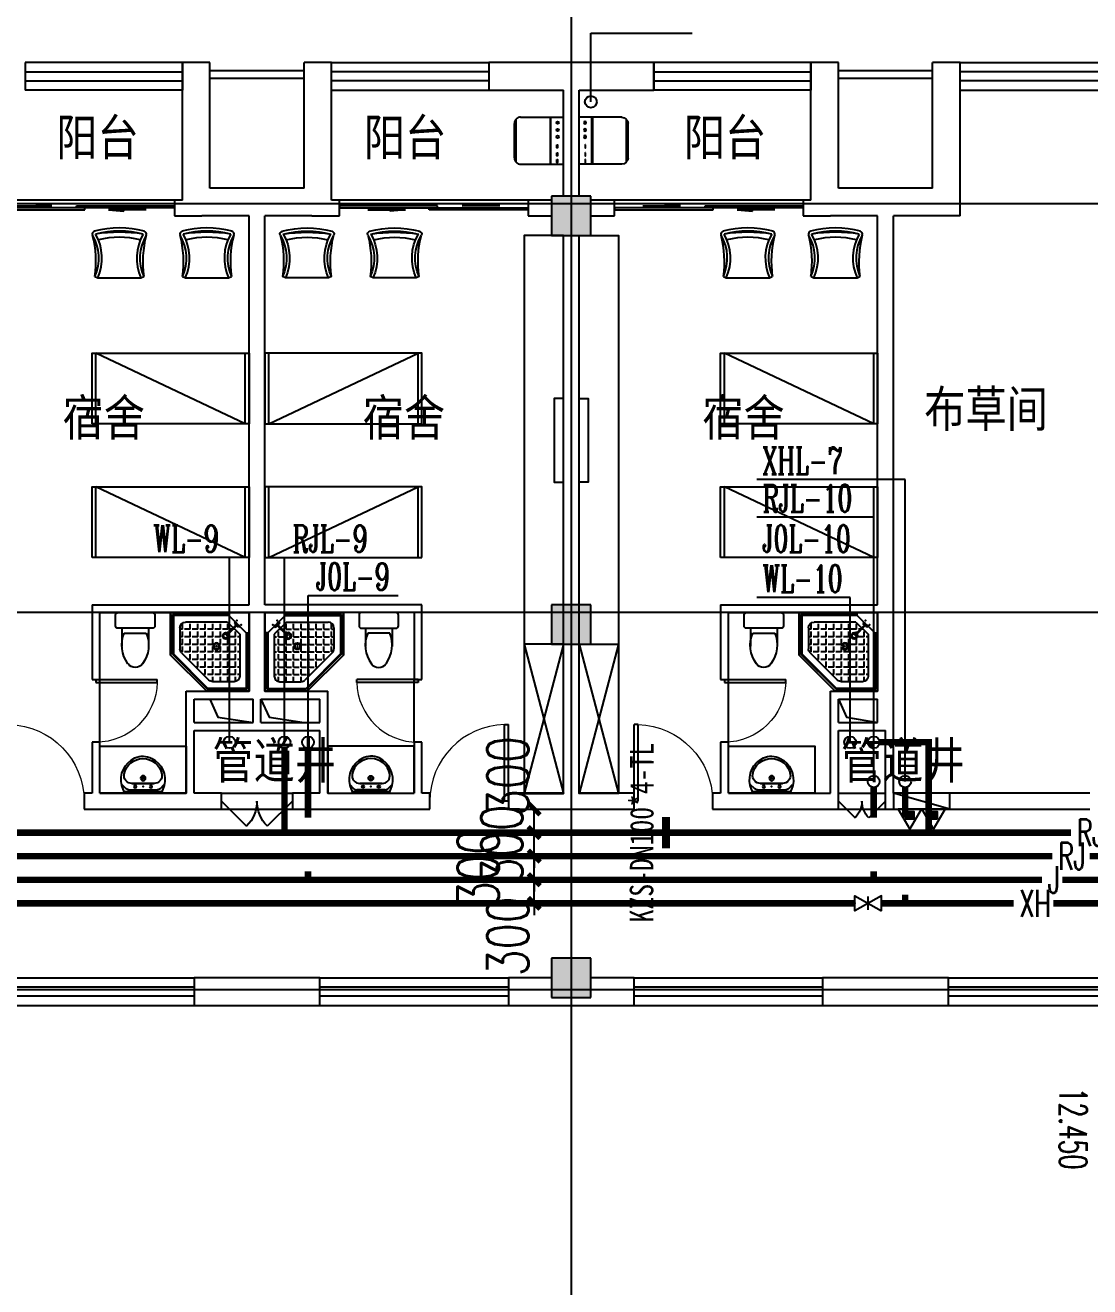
# Model space of a CAD drawing. Extents: x 0 to 2838408, y -923048 to 203859.
# Drawn here: x 2421767 to 2435317, y -624321 to -608266 of the extents above; entities that cross this region are included whole.
import ezdxf
from ezdxf.enums import TextEntityAlignment as Align

# ---------------------------------------------------------------- set-up
doc = ezdxf.new("R2010")
doc.units = 0
doc.header["$LTSCALE"] = 1000
for name, color, linetype in [('A-Fixt', 81, 'Continuous'), ('CLAYER', 7, 'Continuous'), ('COLUMN', 9, 'Continuous'), ('DIM_污水', 3, 'Continuous'), ('DIM_消防', 3, 'Continuous'), ('DIM_热给水', 3, 'Continuous'), ('DIM_给水', 3, 'Continuous'), ('DOOR_FIRE', 4, 'Continuous'), ('DOTE', 8, 'Continuous'), ('E2-栏杆', 92, 'Continuous'), ('EQUIP_灭火器', 7, 'Continuous'), ('PIPE-消防', 1, 'Continuous'), ('PIPE-热给水', 5, 'Continuous'), ('PIPE-给水', 3, 'Continuous'), ('PUB_HATCH', 8, 'Continuous'), ('PUB_TEXT', 7, 'Continuous'), ('TEXT_消防', 7, 'Continuous'), ('TEXT_热给水', 7, 'Continuous'), ('TEXT_给水', 7, 'Continuous'), ('TWT_DIM', 3, 'Continuous'), ('TWT_ELEV', 3, 'Continuous'), ('VALVE_消防', 7, 'Continuous'), ('VPIPE-污水', 2, 'Continuous'), ('VPIPE-消防', 1, 'Continuous'), ('VPIPE-热给水', 5, 'Continuous'), ('VPIPE-给水', 3, 'Continuous'), ('WALL', 9, 'Continuous'), ('WINDOW', 4, 'Continuous'), ('WP_F', 1, 'Continuous'), ('XREF', 8, 'Continuous'), ('抗震支吊架', 2, 'Continuous'), ('洁具', 213, 'Continuous'), ('配景', 3, 'Continuous'), ('附件', 70, 'Continuous')]:
    doc.layers.add(name, color=color, linetype=linetype)
doc.styles.add('_TCH_DIM_T3', font='SIMPLEX', dxfattribs={"width": 0.75, "bigfont": 'HZTXT'})
doc.styles.add('_TWT_DIM_ELE', font='SIMPLEX', dxfattribs={"width": 0.8, "height": 2.3, "bigfont": 'HZTXT'})
doc.styles.add('_TWT_PIPETEXT', font='SIMPLEX', dxfattribs={"width": 0.8, "height": 2.3, "bigfont": 'HZTXT'})
doc.styles.add('_TWT_SERIAL', font='COMPLEX', dxfattribs={"width": 0.8, "height": 2.3, "bigfont": 'HZTXT'})
doc.styles.add('HZ', font='aaa等高度-单线.shx', dxfattribs={"width": 0.7, "height": 50, "bigfont": 'aaa-hztxt.shx'})
doc.styles.add('kzcad', font='', dxfattribs={"width": 0.8})
doc.styles.get("Standard").update_dxf_attribs({"font": 'geniso.shx', "bigfont": 'hztxt.shx'})
doc.styles.get('kzcad').set_extended_font_data('SimSun')
doc.dimstyles.new('_TWT_ARCH&&150', dxfattribs={"dimtxt": 525, "dimasz": 150, "dimexe": 375, "dimexo": 450, "dimgap": 150, "dimtad": 1, "dimdec": 0, "dimzin": 0, "dimdsep": 46, "dimtxsty": '_TCH_DIM_T3', "dimblk": 'ARCHTICK', "dimcen": 0.09, "dimclrt": 7, "dimazin": 2, "dimtfac": 1, "dimtdec": 0, "dimtix": 1, "dimtmove": 2, "dimatfit": 3, "dimfxl": 1, "dimtolj": 1, "dimtzin": 0, "dimarcsym": 0})

# ---------------------------------------------------------------- blocks, each defined once
blk = doc.blocks.new('$TwtSys$00000546')
h = blk.add_hatch()
h.set_pattern_fill('ANSI31', color=256, scale=200, style=0)
h.set_pattern_definition([(45, (-38543.802, -6670.83), (-17.67767, 17.67767), [])])
h.paths.add_polyline_path([(-65, 174), (65, 174), (65, 44), (-65, 44)])
for points in [[(0, 344), (-198, 0), (198, 0)], [(-65, 174), (65, 174), (65, 44), (-65, 44)]]:
    blk.add_lwpolyline(points, close=True)
blk = doc.blocks.new('A$C29581A72')
at = {"layer": '附件'}
blk.add_line((750, 200), (30, 0), dxfattribs=at)
blk.add_lwpolyline([(30, 200), (750, 200), (750, 0), (30, 0), (30, 200)], dxfattribs=at)
blk.add_solid([(750, 200), (30, 0), (750, 0), (750, 200)], dxfattribs=at)
at = {"layer": 'EQUIP_灭火器', "xscale": 0.75, "yscale": -0.75, "zscale": 0.75, "rotation": 180}
for p in [(241, 200), (539, 200)]:
    blk.add_blockref('$TwtSys$00000546', p, dxfattribs=at)
at = {"style": 'HZ', "flags": 1}
for tag in ['WHAT', 'SPEC', 'UNIT']:
    blk.add_attdef(tag, (375, 0), '', height=0.001, dxfattribs=at)
blk = doc.blocks.new('1F平面-CAD导入_dwg_Drawing4_t3_dwg_$plan$00001613-474159-1F-927810-1F')
at = {"layer": '洁具'}
for p, q in [((-200, 170), (-430, 170)), ((-30, 250), (-170, 250)), ((-260, -140), (-260, 140)), ((-200, -170), (-200, -220)), ((-170, -250), (-30, -250))]:
    blk.add_line(p, q, dxfattribs=at)
for points in [[(-200, 220), (-200, 170), (-200, -170), (-430, -170)], [(0, -220), (0, 220)]]:
    blk.add_lwpolyline(points, dxfattribs=at)
for centre, radius, start, end in [((-413, -227), 398, 67.4505, 126.6381), ((-170, 220), 30, 90, 180), ((-30, 220), 30, 0, 90), ((-590, 0), 110, 123.4509, 236.5491), ((-413, 227), 398, 233.3619, 292.5495), ((-170, -220), 30, 180, 270), ((-30, -220), 30, 270, 0)]:
    blk.add_arc(centre, radius, start, end, dxfattribs=at)
blk = doc.blocks.new('$lvtry$00000169')
at = {"color": 0}
for p, q in [((259, -36), (259, 0)), ((259, -36), (36, -259)), ((276, -120), (120, -276)), ((144, -151), (291, -298)), ((151, -144), (298, -291)), ((259, -24), (976, -24)), ((259, -36), (964, -36)), ((270, -213), (270, -143)), ((276, -120), (808, -120)), ((366, -213), (366, -143)), ((462, -213), (462, -143)), ((558, -213), (558, -143)), ((655, -213), (655, -143)), ((751, -213), (751, -143)), ((847, -213), (847, -143)), ((964, -36), (976, -24)), ((964, -36), (964, -525)), ((976, -24), (976, -530)), ((36, -259), (0, -259)), ((24, -259), (24, -976)), ((36, -259), (36, -964)), ((120, -276), (120, -808)), ((120, -309), (147, -309)), ((173, -309), (173, -239)), ((173, -309), (243, -309)), ((183, -213), (205, -213)), ((220, -213), (243, -213)), ((270, -213), (340, -213)), ((270, -263), (270, -239)), ((334, -309), (340, -309)), ((366, -213), (436, -213)), ((366, -309), (366, -239)), ((366, -309), (436, -309)), ((462, -213), (532, -213)), ((462, -309), (462, -239)), ((462, -309), (532, -309)), ((558, -213), (628, -213)), ((558, -309), (558, -239)), ((558, -309), (628, -309)), ((655, -213), (725, -213)), ((655, -309), (655, -239)), ((655, -309), (725, -309)), ((751, -213), (821, -213)), ((751, -309), (751, -239)), ((751, -309), (821, -309)), ((847, -213), (880, -213)), ((847, -309), (847, -239)), ((847, -309), (880, -309)), ((880, -192), (880, -460)), ((120, -405), (147, -405)), ((173, -405), (173, -335)), ((173, -405), (243, -405)), ((173, -501), (173, -431)), ((270, -405), (270, -335)), ((270, -405), (340, -405)), ((270, -501), (270, -431)), ((366, -405), (366, -335)), ((366, -405), (379, -405)), ((366, -501), (366, -431)), ((462, -405), (462, -335)), ((462, -405), (532, -405)), ((462, -501), (462, -431)), ((558, -405), (558, -335)), ((558, -405), (628, -405)), ((558, -501), (558, -431)), ((655, -405), (655, -335)), ((655, -405), (725, -405)), ((655, -501), (655, -431)), ((751, -405), (751, -335)), ((751, -405), (821, -405)), ((751, -501), (751, -431)), ((847, -405), (847, -335)), ((847, -405), (880, -405)), ((847, -501), (847, -431)), ((120, -501), (147, -501)), ((120, -598), (147, -598)), ((173, -501), (243, -501)), ((173, -598), (173, -528)), ((173, -598), (243, -598)), ((173, -694), (173, -624)), ((270, -501), (340, -501)), ((270, -598), (270, -528)), ((270, -598), (340, -598)), ((270, -694), (270, -624)), ((366, -501), (436, -501)), ((366, -598), (366, -528)), ((366, -598), (436, -598)), ((366, -694), (366, -624)), ((462, -501), (532, -501)), ((462, -598), (462, -528)), ((462, -598), (532, -598)), ((462, -694), (462, -624)), ((859, -511), (511, -859)), ((964, -525), (525, -964)), ((976, -530), (530, -976)), ((558, -501), (628, -501)), ((558, -598), (558, -528)), ((558, -598), (628, -598)), ((558, -694), (558, -624)), ((655, -501), (725, -501)), ((655, -598), (655, -528)), ((655, -598), (725, -598)), ((655, -694), (655, -624)), ((751, -501), (821, -501)), ((751, -598), (751, -528)), ((751, -598), (773, -598)), ((847, -501), (867, -501)), ((964, -525), (976, -530)), ((120, -694), (147, -694)), ((120, -790), (147, -790)), ((173, -694), (243, -694)), ((173, -790), (173, -720)), ((173, -790), (243, -790)), ((270, -694), (340, -694)), ((270, -790), (270, -720)), ((270, -790), (340, -790)), ((366, -694), (436, -694)), ((366, -790), (366, -720)), ((366, -790), (436, -790)), ((462, -694), (532, -694)), ((462, -790), (462, -720)), ((462, -790), (532, -790)), ((558, -694), (628, -694)), ((558, -790), (558, -720)), ((558, -790), (580, -790)), ((655, -694), (676, -694)), ((173, -878), (173, -816)), ((192, -880), (460, -880)), ((270, -880), (270, -816)), ((366, -880), (366, -816)), ((462, -880), (462, -816)), ((36, -964), (24, -976)), ((24, -976), (530, -976)), ((36, -964), (525, -964)), ((525, -964), (530, -976))]:
    blk.add_line(p, q, dxfattribs=at)
blk.add_lwpolyline([(0, 0), (0, -1000), (540, -1000), (1000, -540), (1000, 0)], close=True)
for points in [[(0, 0), (0, -1000)], [(0, 0), (1000, 0)], [(1000, 0), (1000, -540)], [(190, -136), (178, -148), (162, -132), (174, -121)], [(136, -190), (148, -178), (132, -162), (121, -174)], [(1000, -540), (540, -1000)], [(0, -1000), (540, -1000)]]:
    blk.add_lwpolyline(points, close=True, dxfattribs=at)
for radius in [43.8, 31.1]:
    blk.add_circle((416, -428), radius, dxfattribs=at)
for centre, radius, start, end in [((808, -192), 72, 0, 90), ((296, -296), 40.6, 142.583, 128.4197), ((296, -296), 28.6, 145.828, 125.6599), ((808, -460), 72, 315, 0), ((192, -808), 72, 180, 270), ((460, -808), 72, 270, 315)]:
    blk.add_arc(centre, radius, start, end, dxfattribs=at)
for p in [(103, -156, 0), (156, -102, 0), (416, -428, 0)]:
    blk.add_point(p, dxfattribs=at)
blk = doc.blocks.new('$lvtry$00000178')
at = {"color": 0}
for p, q in [((-238, 0), (238, 0)), ((-214, -36), (-272, -91)), ((-180, -23), (180, -23)), ((-142, -105), (140, -105)), ((140, -105), (-142, -105)), ((216, -37), (268, -91))]:
    blk.add_line(p, q, dxfattribs=at)
blk.add_lwpolyline([(-104, -430, 0.224698), (110, -425, 0.348046), (269, -79), (239, 0), (-241, 0), (-271, -79, 0.356844)], format="xyb", close=True, dxfattribs=at)
for centre, radius in [((-100, -65), 16.3), ((1, -172), 31.6), ((100, -65), 16.3)]:
    blk.add_circle(centre, radius, dxfattribs=at)
at = {"color": 0, "lineweight": 13}
blk.add_circle((1, -172), 23, dxfattribs=at)
at = {"color": 0}
for centre, radius, start, end in [((-142, -205), 100, 90, 190.5602), ((-180, -73), 50, 90, 133.181), ((140, -205), 100, 349.4398, 90), ((180, -73), 50, 44.5607, 90), ((-1, -179), 243, 190.5602, 349.4398)]:
    blk.add_arc(centre, radius, start, end, dxfattribs=at)
for p in [(0, -65), (1, -172)]:
    blk.add_point(p, dxfattribs=at)
blk = doc.blocks.new('A$C70365C93')
at = {"layer": '洁具'}
blk.add_lwpolyline([(-1900, 2300), (-1900, 1700), (-800, 1700), (-800, 2300)], close=True, dxfattribs=at)
blk.add_blockref('$lvtry$00000178', (-1350, 2280), dxfattribs=at)
at = {"layer": '洁具', "rotation": 180}
blk.add_blockref('$lvtry$00000169', (0, 0), dxfattribs=at)
at = {"layer": '洁具', "extrusion": (0, 0, -1), "xscale": -1, "zscale": -1, "rotation": 90}
blk.add_blockref('1F平面-CAD导入_dwg_Drawing4_t3_dwg_$plan$00001613-474159-1F-927810-1F', (1450, 0), dxfattribs=at)
blk = doc.blocks.new('单人床')
at = {"layer": 'A-Fixt'}
for p, q in [((47774, 13973), (48674, 13973)), ((47774, 12073), (48674, 13973)), ((47774, 12073), (48674, 12073))]:
    blk.add_line(p, q, dxfattribs=at)
blk.add_lwpolyline([(47774, 14023), (48674, 14023), (48674, 12023), (47774, 12023), (47774, 14023)], dxfattribs=at)
blk = doc.blocks.new('CH_AP01')
for p, q in [((-311, 17), (-275, 0)), ((-275, 0), (275, 0)), ((275, 0), (311, 17))]:
    blk.add_line(p, q)
for centre, radius, start, end in [((-307, 555), 37.8, 100.1859, 202.8359), ((-1658, 202), 1360, 352.1659, 14.4283), ((-824, 250), 563, 335.5038, 31.0903), ((0, -579), 1213, 74.7104, 105.2896), ((0, -579), 1173, 75.0287, 104.9713), ((0, -1278), 1857, 80.611, 99.389), ((-824, 250), 603, 335.5038, 30.2691), ((0, -579), 1093, 75.8767, 104.1233), ((824, 250), 603, 149.7309, 204.4962), ((824, 250), 563, 148.9097, 204.4962), ((1658, 202), 1360, 165.5717, 187.8341), ((307, 555), 37.8, 337.1641, 79.8141)]:
    blk.add_arc(centre, radius, start, end)
blk = doc.blocks.new('A$C61295E98')
at = {"color": 3}
for p, q in [((544, 598), (0, 598)), ((0, 598), (0, 0)), ((161, 598), (161, 0)), ((170, 0), (170, 598)), ((603, 572), (603, 26)), ((624, 518), (624, 80)), ((544, 0), (0, 0))]:
    blk.add_line(p, q, dxfattribs=at)
for points in [[(82, 540), (75, 540), (75, 577), (82, 577)], [(82, 453), (75, 453), (75, 490), (82, 490)], [(82, 353), (75, 353), (75, 389), (82, 389)]]:
    blk.add_lwpolyline(points, close=True, dxfattribs=at)
for centre in [(74, 250), (74, 164), (74, 71)]:
    blk.add_circle(centre, 15.7, dxfattribs=at)
for centre, start, end in [((544, 518), 360, 90), ((544, 80), 270, 0)]:
    blk.add_arc(centre, 80, start, end, dxfattribs=at)
blk = doc.blocks.new('宿舍')
at = {"layer": 'A-Fixt'}
for p, q in [((47854, 13802), (48354, 15702)), ((48354, 13802), (47854, 15702)), ((47854, 13802), (48354, 13802))]:
    blk.add_line(p, q, dxfattribs=at)
for points in [[(47854, 8602), (48354, 8602), (48354, 15702), (47854, 15702)], [(47854, 10676), (47970, 10676), (47970, 11743), (47854, 11743)]]:
    blk.add_lwpolyline(points, close=True, dxfattribs=at)
at = {"xscale": -1, "rotation": 90}
for p in [(63677, 60475), (63677, 58775)]:
    blk.add_blockref('单人床', p, dxfattribs=at)
at = {"layer": 'A-Fixt', "xscale": -1, "rotation": 180}
for p in [(50002, 9140), (51117, 9140)]:
    blk.add_blockref('CH_AP01', p, dxfattribs=at)
at = {"layer": '配景', "color": 252}
blk.add_blockref('A$C61295E98', (47854, 7097), dxfattribs=at)
blk = doc.blocks.new('$WINLIB2D$00000001')
at = {"color": 0}
for points in [[(-0.5, 0.5), (-0.5, -0.5)], [(-0.5, 0.5), (0.5, 0.5)], [(0.5, -0.5), (0.5, 0.5)], [(0.5, 0.1667), (-0.5, 0.1667)], [(0.5, -0.1667), (-0.5, -0.1667)], [(-0.5, -0.5), (0.5, -0.5)]]:
    blk.add_lwpolyline(points, dxfattribs=at)
blk = doc.blocks.new('$DorLib2D$00000131')
at = {"color": 0, "linetype": 'Continuous'}
for p, q in [((0.15, 0.125), (0.2319, 0.1973)), ((0.2319, 0.1973), (0.2319, 0.125)), ((-0.5, 0.125), (-0.5, 0)), ((0.0192, 0.125), (-0.5, 0.125)), ((0.0192, 0), (0.0192, 0.125)), ((0.35, 0.125), (0.15, 0.125)), ((-0.5, 0), (0.0192, 0)), ((-0.024, 0), (0.5, 0)), ((-0.024, -0.125), (-0.024, 0)), ((0.5, 0), (0.5, -0.125)), ((-0.35, -0.125), (-0.15, -0.125)), ((-0.2319, -0.1973), (-0.2319, -0.125)), ((-0.15, -0.125), (-0.2319, -0.1973)), ((0.5, -0.125), (-0.024, -0.125))]:
    blk.add_line(p, q, dxfattribs=at)
blk = doc.blocks.new('$DorLib2D$00000116')
at = {"color": 0}
for p, q in [((-0.5, 0), (-0.146, 0.354)), ((0.5, 0), (0.146, 0.354))]:
    blk.add_line(p, q, dxfattribs=at)
for centre, start, end in [((-0.5, 0), 0, 45), ((0.5, 0), 135, 180)]:
    blk.add_arc(centre, 0.5, start, end, dxfattribs=at)
blk = doc.blocks.new('$DorLib2D$00000001')
for p, q in [((0.45, 0.975), (0.5, 0.975)), ((0.45, 0), (0.45, 0.975)), ((0.5, 0), (0.5, 0.975)), ((0.5, 0), (0.45, 0))]:
    blk.add_line(p, q)
at = {"lineweight": 13}
blk.add_arc((0.475, 0), 0.975, 91.4693, 180, dxfattribs=at)
blk = doc.blocks.new('4F1')
at = {"layer": 'PUB_HATCH'}
for points in [[(2428966.7, -610441.3), (2428466.7, -610441.3), (2428466.7, -610941.3), (2428966.7, -610941.3)], [(2428966.7, -615641.3), (2428466.7, -615641.3), (2428466.7, -616141.3), (2428966.7, -616141.3)], [(2428966.7, -620141.3), (2428466.7, -620141.3), (2428466.7, -620641.3), (2428966.7, -620641.3)]]:
    blk.add_hatch(color=256, dxfattribs=at).paths.add_polyline_path(points)
for points in [[(2424116.7, -616841.3), (2424220.3, -617071.5), (2424666.7, -617141.3)], [(2424766.7, -616841.3), (2424870.3, -617071.5), (2425316.7, -617141.3)], [(2432116.7, -616841.3), (2432220.3, -617071.5), (2432616.7, -617141.3)]]:
    blk.add_lwpolyline(points)
at = {"layer": 'COLUMN'}
for p, q in [((2428966.7, -610441.3), (2428466.7, -610441.3)), ((2428466.7, -610441.3), (2428466.7, -610941.3)), ((2428966.7, -610941.3), (2428966.7, -610441.3)), ((2428466.7, -610941.3), (2428966.7, -610941.3)), ((2428966.7, -615641.3), (2428466.7, -615641.3)), ((2428466.7, -615641.3), (2428466.7, -616141.3)), ((2428966.7, -616141.3), (2428966.7, -615641.3)), ((2428466.7, -616141.3), (2428966.7, -616141.3)), ((2428966.7, -620141.3), (2428466.7, -620141.3)), ((2428466.7, -620141.3), (2428466.7, -620641.3)), ((2428966.7, -620641.3), (2428966.7, -620141.3)), ((2428466.7, -620641.3), (2428966.7, -620641.3))]:
    blk.add_line(p, q, dxfattribs=at)
at = {"layer": 'DOOR_FIRE'}
for p, q in [((2424266.7, -618041.3), (2425166.7, -618041.3)), ((2432116.7, -618041.3), (2432716.7, -618041.3)), ((2424266.7, -618241.3), (2425166.7, -618241.3)), ((2432116.7, -618241.3), (2432716.7, -618241.3))]:
    blk.add_line(p, q, dxfattribs=at)
at = {"layer": 'DOTE'}
for p, q in [((2428716.7, -606941.3), (2428716.7, -690141.3)), ((2453916.7, -610541.3), (2343216.7, -610541.3)), ((2453916.7, -610541.3), (2343216.7, -610541.3)), ((2453916.7, -615741.3), (2343216.7, -615741.3)), ((2453916.7, -620541.3), (2343216.7, -620541.3))]:
    blk.add_line(p, q, dxfattribs=at)
at = {"layer": 'E2-栏杆'}
for points in [[(2424116.7, -608841.3), (2425316.7, -608841.3)], [(2424116.7, -608941.3), (2425316.7, -608941.3)], [(2432116.7, -608841.3), (2433316.7, -608841.3)], [(2432116.7, -608941.3), (2433316.7, -608941.3)]]:
    blk.add_lwpolyline(points, dxfattribs=at)
at = {"layer": 'WALL'}
for p, q in [((2424116.7, -608741.3), (2423766.7, -608741.3)), ((2423766.7, -608741.3), (2423766.7, -609091.3)), ((2424116.7, -610341.3), (2424116.7, -608741.3)), ((2425316.7, -610341.3), (2425316.7, -608741.3)), ((2425666.7, -608741.3), (2425316.7, -608741.3)), ((2425666.7, -609091.3), (2425666.7, -608741.3)), ((2428716.7, -608741.3), (2427666.7, -608741.3)), ((2427666.7, -608741.3), (2427666.7, -609091.3)), ((2429766.7, -608741.3), (2428716.7, -608741.3)), ((2429766.7, -609091.3), (2429766.7, -608741.3)), ((2432116.7, -608741.3), (2431766.7, -608741.3)), ((2431766.7, -608741.3), (2431766.7, -609091.3)), ((2432116.7, -610341.3), (2432116.7, -608741.3)), ((2433666.7, -608741.3), (2433316.7, -608741.3)), ((2433316.7, -610341.3), (2433316.7, -608741.3)), ((2433666.7, -609091.3), (2433666.7, -608741.3)), ((2423766.7, -610491.3), (2423766.7, -609091.3)), ((2425666.7, -610491.3), (2425666.7, -609091.3)), ((2427666.7, -609091.3), (2428616.7, -609091.3)), ((2428616.7, -610441.3), (2428616.7, -609091.3)), ((2428816.7, -609091.3), (2429766.7, -609091.3)), ((2428816.7, -610441.3), (2428816.7, -609091.3)), ((2431766.7, -610491.3), (2431766.7, -609091.3)), ((2433666.7, -610691.3), (2433666.7, -609091.3)), ((2424716.7, -610341.3), (2424116.7, -610341.3)), ((2425316.7, -610341.3), (2424716.7, -610341.3)), ((2432716.7, -610341.3), (2432116.7, -610341.3)), ((2433316.7, -610341.3), (2432716.7, -610341.3)), ((2423766.7, -610491.3), (2423666.7, -610491.3)), ((2423666.7, -610491.3), (2423666.7, -610691.3)), ((2425766.7, -610491.3), (2425666.7, -610491.3)), ((2425766.7, -610691.3), (2425766.7, -610491.3)), ((2428466.7, -610491.3), (2428166.7, -610491.3)), ((2428166.7, -610491.3), (2428166.7, -610691.3)), ((2429266.7, -610491.3), (2428966.7, -610491.3)), ((2429266.7, -610691.3), (2429266.7, -610491.3)), ((2431766.7, -610491.3), (2431666.7, -610491.3)), ((2431666.7, -610491.3), (2431666.7, -610691.3)), ((2423666.7, -610691.3), (2424016.7, -610691.3)), ((2424616.7, -610691.3), (2424016.7, -610691.3)), ((2424616.7, -615641.3), (2424616.7, -610691.3)), ((2425416.7, -610691.3), (2424816.7, -610691.3)), ((2424816.7, -615641.3), (2424816.7, -610691.3)), ((2425416.7, -610691.3), (2425766.7, -610691.3)), ((2428166.7, -610691.3), (2428466.7, -610691.3)), ((2428966.7, -610691.3), (2429266.7, -610691.3)), ((2431666.7, -610691.3), (2432016.7, -610691.3)), ((2432616.7, -610691.3), (2432016.7, -610691.3)), ((2432616.7, -615641.3), (2432616.7, -610691.3)), ((2433666.7, -610691.3), (2432816.7, -610691.3)), ((2432816.7, -615641.3), (2432816.7, -610691.3)), ((2428616.7, -615641.3), (2428616.7, -610941.3)), ((2428816.7, -615641.3), (2428816.7, -610941.3)), ((2422616.7, -615641.3), (2424616.7, -615641.3)), ((2422616.7, -615641.3), (2422616.7, -616591.3)), ((2426816.7, -615641.3), (2424816.7, -615641.3)), ((2426816.7, -616591.3), (2426816.7, -615641.3)), ((2430616.7, -615641.3), (2432616.7, -615641.3)), ((2430616.7, -615641.3), (2430616.7, -616591.3)), ((2432816.7, -616841.3), (2432816.7, -615641.3)), ((2422716.7, -615741.3), (2424616.7, -615741.3)), ((2422716.7, -616591.3), (2422716.7, -615741.3)), ((2424616.7, -616741.3), (2424616.7, -615741.3)), ((2424816.7, -616741.3), (2424816.7, -615741.3)), ((2426716.7, -615741.3), (2424816.7, -615741.3)), ((2426716.7, -615741.3), (2426716.7, -616591.3)), ((2430716.7, -615741.3), (2432616.7, -615741.3)), ((2430716.7, -616591.3), (2430716.7, -615741.3)), ((2432616.7, -616741.3), (2432616.7, -615741.3)), ((2428616.7, -618041.3), (2428616.7, -616141.3)), ((2428816.7, -618041.3), (2428816.7, -616141.3)), ((2422616.7, -616591.3), (2422716.7, -616591.3)), ((2426716.7, -616591.3), (2426816.7, -616591.3)), ((2430616.7, -616591.3), (2430716.7, -616591.3)), ((2423816.7, -616741.3), (2424616.7, -616741.3)), ((2423816.7, -617241.3), (2423816.7, -616741.3)), ((2424816.7, -616741.3), (2425616.7, -616741.3)), ((2425616.7, -617241.3), (2425616.7, -616741.3)), ((2432016.7, -616741.3), (2432616.7, -616741.3)), ((2432016.7, -617241.3), (2432016.7, -616741.3)), ((2423916.7, -616841.3), (2424666.7, -616841.3)), ((2423916.7, -617141.3), (2423916.7, -616841.3)), ((2424666.7, -617141.3), (2424666.7, -616841.3)), ((2424766.7, -616841.3), (2425516.7, -616841.3)), ((2424766.7, -617141.3), (2424766.7, -616841.3)), ((2425516.7, -617141.3), (2425516.7, -616841.3)), ((2432116.7, -616841.3), (2432616.7, -616841.3)), ((2432116.7, -617141.3), (2432116.7, -616841.3)), ((2432616.7, -617141.3), (2432616.7, -616841.3)), ((2432816.7, -617241.3), (2432816.7, -616841.3)), ((2423916.7, -617141.3), (2424666.7, -617141.3)), ((2424766.7, -617141.3), (2425516.7, -617141.3)), ((2432116.7, -617141.3), (2432616.7, -617141.3)), ((2423816.7, -618041.3), (2423816.7, -617241.3)), ((2423916.7, -617241.3), (2424716.7, -617241.3)), ((2423916.7, -618041.3), (2423916.7, -617241.3)), ((2424716.7, -617241.3), (2425516.7, -617241.3)), ((2425516.7, -618041.3), (2425516.7, -617241.3)), ((2425616.7, -618041.3), (2425616.7, -617241.3)), ((2432016.7, -618041.3), (2432016.7, -617241.3)), ((2432116.7, -617241.3), (2432716.7, -617241.3)), ((2432116.7, -618041.3), (2432116.7, -617241.3)), ((2432716.7, -618041.3), (2432716.7, -617241.3)), ((2432816.7, -618041.3), (2432816.7, -617241.3)), ((2422716.7, -617391.3), (2422616.7, -617391.3)), ((2422616.7, -617391.3), (2422616.7, -618041.3)), ((2422716.7, -618041.3), (2422716.7, -617391.3)), ((2426816.7, -617391.3), (2426716.7, -617391.3)), ((2426716.7, -617391.3), (2426716.7, -618041.3)), ((2426816.7, -618041.3), (2426816.7, -617391.3)), ((2430716.7, -617391.3), (2430616.7, -617391.3)), ((2430616.7, -617391.3), (2430616.7, -618041.3)), ((2430716.7, -618041.3), (2430716.7, -617391.3)), ((2422616.7, -618041.3), (2422516.7, -618041.3)), ((2422516.7, -618041.3), (2422516.7, -618241.3)), ((2422716.7, -618041.3), (2423816.7, -618041.3)), ((2424266.7, -618041.3), (2423916.7, -618041.3)), ((2424266.7, -618241.3), (2424266.7, -618041.3)), ((2425516.7, -618041.3), (2425166.7, -618041.3)), ((2425166.7, -618041.3), (2425166.7, -618241.3)), ((2425616.7, -618041.3), (2426716.7, -618041.3)), ((2426916.7, -618041.3), (2426816.7, -618041.3)), ((2426916.7, -618241.3), (2426916.7, -618041.3)), ((2428616.7, -618041.3), (2427916.7, -618041.3)), ((2427916.7, -618041.3), (2427916.7, -618241.3)), ((2429516.7, -618041.3), (2428816.7, -618041.3)), ((2429516.7, -618241.3), (2429516.7, -618041.3)), ((2430616.7, -618041.3), (2430516.7, -618041.3)), ((2430516.7, -618041.3), (2430516.7, -618241.3)), ((2430716.7, -618041.3), (2432016.7, -618041.3)), ((2432116.7, -618241.3), (2432116.7, -618041.3)), ((2432716.7, -618241.3), (2432716.7, -618041.3)), ((2435316.7, -618041.3), (2432816.7, -618041.3)), ((2422516.7, -618241.3), (2422616.7, -618241.3)), ((2422616.7, -618241.3), (2423816.7, -618241.3)), ((2423816.7, -618241.3), (2424266.7, -618241.3)), ((2425166.7, -618241.3), (2425616.7, -618241.3)), ((2425616.7, -618241.3), (2426816.7, -618241.3)), ((2426816.7, -618241.3), (2426916.7, -618241.3)), ((2427916.7, -618241.3), (2428716.7, -618241.3)), ((2428716.7, -618241.3), (2429516.7, -618241.3)), ((2430516.7, -618241.3), (2430616.7, -618241.3)), ((2430616.7, -618241.3), (2432016.7, -618241.3)), ((2432016.7, -618241.3), (2432116.7, -618241.3)), ((2432716.7, -618241.3), (2435316.7, -618241.3)), ((2425516.7, -620391.3), (2423916.7, -620391.3)), ((2423916.7, -620391.3), (2423916.7, -620741.3)), ((2425516.7, -620741.3), (2425516.7, -620391.3)), ((2428466.7, -620391.3), (2427916.7, -620391.3)), ((2427916.7, -620391.3), (2427916.7, -620741.3)), ((2429516.7, -620391.3), (2428966.7, -620391.3)), ((2429516.7, -620741.3), (2429516.7, -620391.3)), ((2433516.7, -620391.3), (2431916.7, -620391.3)), ((2431916.7, -620391.3), (2431916.7, -620741.3)), ((2433516.7, -620741.3), (2433516.7, -620391.3)), ((2423916.7, -620741.3), (2425516.7, -620741.3)), ((2427916.7, -620741.3), (2428716.7, -620741.3)), ((2428716.7, -620741.3), (2429516.7, -620741.3)), ((2431916.7, -620741.3), (2433516.7, -620741.3))]:
    blk.add_line(p, q, dxfattribs=at)
at = {"layer": 'WINDOW'}
for p, q in [((2423666.7, -610491.3), (2421266.7, -610491.3)), ((2428166.7, -610491.3), (2425766.7, -610491.3)), ((2431666.7, -610491.3), (2429266.7, -610491.3)), ((2422716.7, -617391.3), (2422716.7, -616591.3)), ((2426716.7, -617391.3), (2426716.7, -616591.3)), ((2430716.7, -617391.3), (2430716.7, -616591.3))]:
    blk.add_line(p, q, dxfattribs=at)
at = {"xscale": -1, "rotation": 180}
for name, p in [('宿舍', (2372962.9, -602339.6)), ('宿舍', (2380962.9, -602339.6)), ('A$C70365C93', (2424616.7, -615741.3)), ('A$C70365C93', (2432616.7, -615741.3))]:
    blk.add_blockref(name, p, dxfattribs=at)
at = {"rotation": 180}
for name, p in [('宿舍', (2476470.6, -602339.6)), ('A$C70365C93', (2424816.7, -615741.3))]:
    blk.add_blockref(name, p, dxfattribs=at)
at = {"layer": 'DOOR_FIRE', "zscale": 200}
for p, xscale, yscale in [((2424716.7, -618141.3), 900, -900), ((2432416.7, -618141.3), 600, -600)]:
    blk.add_blockref('$DorLib2D$00000116', p, dxfattribs=dict(at, xscale=xscale, yscale=yscale))
at = {"layer": 'WINDOW'}
for name, p, xscale, yscale, zscale, rotation in [('$WINLIB2D$00000001', (2422766.7, -608916.3), 2000, 350, 2000, 180), ('$WINLIB2D$00000001', (2426666.7, -608916.3), -2000, 350, -2000, 180), ('$WINLIB2D$00000001', (2430766.7, -608916.3), 2000, 350, 2000, 180), ('$WINLIB2D$00000001', (2434666.7, -608916.3), -2000, 350, -2000, 180), ('$DorLib2D$00000131', (2422466.7, -610591.3), 2400, -200, 2400, 180), ('$DorLib2D$00000131', (2426966.7, -610591.3), -2400, -200, -2400, 180), ('$DorLib2D$00000131', (2430466.7, -610591.3), 2400, -200, 2400, 180), ('$DorLib2D$00000001', (2422666.7, -616991.3), 800, -800, 800, 90), ('$DorLib2D$00000001', (2426766.7, -616991.3), 800, 800, 800, 90), ('$DorLib2D$00000001', (2430666.7, -616991.3), 800, -800, 800, 90)]:
    blk.add_blockref(name, p, dxfattribs=dict(at, xscale=xscale, yscale=yscale, zscale=zscale, rotation=rotation))
for name, p, xscale, yscale, zscale in [('$DorLib2D$00000001', (2422016.7, -618141.3), -1000, 1000, -1000), ('$DorLib2D$00000001', (2427416.7, -618141.3), 1000, 1000, 1000), ('$DorLib2D$00000001', (2430016.7, -618141.3), -1000, 1000, -1000), ('$WINLIB2D$00000001', (2422716.7, -620566.3), 2400, -350, 2400), ('$WINLIB2D$00000001', (2426716.7, -620566.3), 2400, -350, 2400), ('$WINLIB2D$00000001', (2430716.7, -620566.3), 2400, -350, 2400), ('$WINLIB2D$00000001', (2434716.7, -620566.3), 2400, -350, 2400)]:
    blk.add_blockref(name, p, dxfattribs=dict(at, xscale=xscale, yscale=yscale, zscale=zscale))
at = {"layer": 'CLAYER'}
for p in [(2424149.1, -617904.3), (2432149.1, -617904.3)]:
    blk.add_text('管道井', height=525, dxfattribs=at).set_placement(p)
at = {"layer": 'PUB_TEXT'}
for s, p in [('阳台', (2422162.8, -609973.2)), ('阳台', (2426077.2, -609973.2)), ('阳台', (2430149.7, -609973.2)), ('宿舍', (2422241.3, -613541)), ('宿舍', (2426062.1, -613541)), ('宿舍', (2430384.3, -613541)), ('布草间', (2433209.4, -613430.4))]:
    blk.add_text(s, height=525, dxfattribs=at).set_placement(p)
blk = doc.blocks.new('_ArchTick')
at = {"color": 0, "linetype": 'ByBlock', "const_width": 0.4}
blk.add_lwpolyline([(-0.5, -0.5), (0.5, 0.5)], dxfattribs=at)
blk = doc.blocks.new('*D3009')
at = {"layer": 'Defpoints', "color": 0, "linetype": 'ByBlock', "transparency": 16777216}
for p in [(2428245, -618241), (2428508, -618241), (2428508, -618541)]:
    blk.add_point(p, dxfattribs=at)
at = {"layer": 'TWT_DIM', "color": 0, "linetype": 'ByBlock', "lineweight": -2, "transparency": 16777216}
for p, q in [((2428058, -618241), (2427870, -618241)), ((2428245, -618541), (2428245, -618241)), ((2428058, -618541), (2427870, -618541))]:
    blk.add_line(p, q, dxfattribs=at)
at = {"layer": 'TWT_DIM', "color": 0, "linetype": 'ByBlock', "lineweight": -2, "transparency": 16777216, "xscale": 150, "yscale": 150, "zscale": 150}
for p, rotation in [((2428245, -618241), 90), ((2428245, -618541), 270)]:
    blk.add_blockref('_ArchTick', p, dxfattribs=dict(at, rotation=rotation))
at = {"layer": 'TWT_DIM', "color": 7, "linetype": 'ByBlock', "transparency": 16777216, "insert": (2427908, -617821), "char_height": 525, "attachment_point": 5, "rotation": 90, "style": '_TCH_DIM_T3'}
blk.add_mtext('\\A1;300', dxfattribs=at)
blk = doc.blocks.new('*D3010')
at = {"layer": 'Defpoints', "color": 0, "linetype": 'ByBlock', "transparency": 16777216}
for p in [(2428245, -618541), (2428508, -618541), (2428508, -618841)]:
    blk.add_point(p, dxfattribs=at)
at = {"layer": 'TWT_DIM', "color": 0, "linetype": 'ByBlock', "lineweight": -2, "transparency": 16777216}
for p, q in [((2428245, -618541), (2428245, -618391)), ((2428058, -618541), (2427870, -618541)), ((2428245, -618841), (2428245, -618541)), ((2428058, -618841), (2427870, -618841)), ((2428245, -618841), (2428245, -618991))]:
    blk.add_line(p, q, dxfattribs=at)
at = {"layer": 'TWT_DIM', "color": 0, "linetype": 'ByBlock', "lineweight": -2, "transparency": 16777216, "xscale": 150, "yscale": 150, "zscale": 150}
for p, rotation in [((2428245, -618541), 270), ((2428245, -618841), 90)]:
    blk.add_blockref('_ArchTick', p, dxfattribs=dict(at, rotation=rotation))
at = {"layer": 'TWT_DIM', "color": 7, "linetype": 'ByBlock', "transparency": 16777216, "insert": (2427833, -618691), "char_height": 525, "attachment_point": 5, "rotation": 90, "style": '_TCH_DIM_T3'}
blk.add_mtext('\\A1;300', dxfattribs=at)
blk = doc.blocks.new('*D3011')
at = {"layer": 'Defpoints', "color": 0, "linetype": 'ByBlock', "transparency": 16777216}
for p in [(2428245, -618841), (2428508, -618841), (2428508, -619141)]:
    blk.add_point(p, dxfattribs=at)
at = {"layer": 'TWT_DIM', "color": 0, "linetype": 'ByBlock', "lineweight": -2, "transparency": 16777216}
for p, q in [((2428245, -618841), (2428245, -618691)), ((2428058, -618841), (2427870, -618841)), ((2428245, -619141), (2428245, -618841)), ((2428058, -619141), (2427870, -619141)), ((2428245, -619141), (2428245, -619291))]:
    blk.add_line(p, q, dxfattribs=at)
at = {"layer": 'TWT_DIM', "color": 0, "linetype": 'ByBlock', "lineweight": -2, "transparency": 16777216, "xscale": 150, "yscale": 150, "zscale": 150}
for p, rotation in [((2428245, -618841), 270), ((2428245, -619141), 90)]:
    blk.add_blockref('_ArchTick', p, dxfattribs=dict(at, rotation=rotation))
at = {"layer": 'TWT_DIM', "color": 7, "linetype": 'ByBlock', "transparency": 16777216, "insert": (2427533, -618991), "char_height": 525, "attachment_point": 5, "rotation": 90, "style": '_TCH_DIM_T3'}
blk.add_mtext('\\A1;300', dxfattribs=at)
blk = doc.blocks.new('*D3012')
at = {"layer": 'Defpoints', "color": 0, "linetype": 'ByBlock', "transparency": 16777216}
for p in [(2428245, -619141), (2428508, -619141), (2428508, -619441)]:
    blk.add_point(p, dxfattribs=at)
at = {"layer": 'TWT_DIM', "color": 0, "linetype": 'ByBlock', "lineweight": -2, "transparency": 16777216}
for p, q in [((2428245, -619141), (2428245, -618991)), ((2428058, -619141), (2427870, -619141)), ((2428245, -619441), (2428245, -619141)), ((2428058, -619441), (2427870, -619441)), ((2428245, -619441), (2428245, -619591))]:
    blk.add_line(p, q, dxfattribs=at)
at = {"layer": 'TWT_DIM', "color": 0, "linetype": 'ByBlock', "lineweight": -2, "transparency": 16777216, "xscale": 150, "yscale": 150, "zscale": 150}
for p, rotation in [((2428245, -619141), 270), ((2428245, -619441), 90)]:
    blk.add_blockref('_ArchTick', p, dxfattribs=dict(at, rotation=rotation))
at = {"layer": 'TWT_DIM', "color": 7, "linetype": 'ByBlock', "transparency": 16777216, "insert": (2427908, -619861), "char_height": 525, "attachment_point": 5, "rotation": 90, "style": '_TCH_DIM_T3'}
blk.add_mtext('\\A1;300', dxfattribs=at)
blk = doc.blocks.new('$VALVE$00000296')
for points in [[(-125, 72), (-125, -72), (125, 72), (125, -72), (-125, 72)], [(0, 60), (0, -64)]]:
    blk.add_lwpolyline(points)
for p in [(-125, 0), (125, 0)]:
    blk.add_point(p)

msp = doc.modelspace()

# ---------------------------------------------------------------- hatches: boundary and pattern name
at = {"layer": 'PIPE-热给水'}
for points in [[(2433266.7, -617391.3), (2433266.7, -617350), (2433308, -617350)], [(2433266.7, -617391.3), (2433308, -617391.3), (2433308, -617350)]]:
    msp.add_hatch(color=256, dxfattribs=at).paths.add_polyline_path(points)

# ---------------------------------------------------------------- linework, layer by layer
at = {"layer": 'DIM_污水', "linetype": 'ByBlock'}
for p, q in [((2428966.7, -609241.3), (2428966.7, -608368.3)), ((2428966.7, -608368.3), (2430255.5, -608368.3))]:
    msp.add_line(p, q, dxfattribs=at)
at = {"layer": 'DIM_污水'}
for p, q in [((2424366.7, -615041.3), (2423326.6, -615041.3)), ((2424366.7, -617391.3), (2424366.7, -615041.3)), ((2432266.7, -615549.9), (2431079.6, -615549.9)), ((2432266.7, -617391.3), (2432266.7, -615549.9))]:
    msp.add_line(p, q, dxfattribs=at)
at = {"layer": 'DIM_消防'}
for p, q in [((2432966.7, -614049.1), (2431079.6, -614049.1)), ((2432966.7, -617891.3), (2432966.7, -614049.1))]:
    msp.add_line(p, q, dxfattribs=at)
at = {"layer": 'DIM_热给水'}
for p, q in [((2432566.7, -614527.5), (2431079.6, -614527.5)), ((2432566.7, -617391.3), (2432566.7, -614527.5)), ((2425066.7, -617391.3), (2425066.7, -615041.3)), ((2425066.7, -615041.3), (2426234, -615041.3))]:
    msp.add_line(p, q, dxfattribs=at)
at = {"layer": 'DIM_给水'}
for p, q in [((2432566.7, -615041.3), (2431079.6, -615041.3)), ((2432566.7, -617891.3), (2432566.7, -615041.3)), ((2425366.7, -617391.3), (2425366.7, -615524.3)), ((2425366.7, -615524.3), (2426514.2, -615524.3))]:
    msp.add_line(p, q, dxfattribs=at)
at = {"layer": 'PIPE-消防', "ltscale": 1.5, "const_width": 82.5}
for points in [[(2432966.7, -617966.3), (2432966.7, -618350)], [(2432966.7, -619332.5), (2432966.7, -619441.3)], [(2432327.4, -619441.3), (2420818.5, -619441.3)], [(2432966.7, -619441.3), (2432664.9, -619441.3)], [(2434346.4, -619441.3), (2432966.7, -619441.3)], [(2441016.7, -619441.3), (2434853.9, -619441.3)]]:
    msp.add_lwpolyline(points, dxfattribs=at)
at = {"layer": 'PIPE-热给水', "ltscale": 1.5, "const_width": 82.5}
for points in [[(2425066.7, -617466.3), (2425066.7, -618541.3)], [(2432641.7, -617391.3), (2433266.7, -617391.3)], [(2433266.7, -617391.3), (2433266.7, -618541.3)], [(2425066.7, -618541.3), (2421596.7, -618541.3)], [(2433266.7, -618541.3), (2425066.7, -618541.3)], [(2435076.1, -618541.3), (2433266.7, -618541.3)], [(2434838.1, -618841.3), (2421332.1, -618841.3)], [(2441616.7, -618841.3), (2435314, -618841.3)]]:
    msp.add_lwpolyline(points, dxfattribs=at)
at = {"layer": 'PIPE-给水', "ltscale": 1.5, "const_width": 82.5}
for points in [[(2425366.7, -617466.3), (2425366.7, -618350)], [(2432566.7, -617966.3), (2432566.7, -618350)], [(2425366.7, -619032.5), (2425366.7, -619141.3)], [(2432566.7, -619032.5), (2432566.7, -619141.3)], [(2425366.7, -619141.3), (2420957, -619141.3)], [(2432566.7, -619141.3), (2425366.7, -619141.3)], [(2434710.5, -619141.3), (2432566.7, -619141.3)], [(2440066.7, -619141.3), (2434965.7, -619141.3)]]:
    msp.add_lwpolyline(points, dxfattribs=at)
at = {"layer": 'VPIPE-污水'}
for centre in [(2428966.7, -609241.3), (2424366.7, -617391.3), (2432266.7, -617391.3)]:
    msp.add_circle(centre, 75, dxfattribs=at)
at = {"layer": 'VPIPE-消防'}
msp.add_circle((2432966.7, -617891.3), 75, dxfattribs=at)
at = {"layer": 'VPIPE-热给水'}
for centre in [(2425066.7, -617391.3), (2432566.7, -617391.3)]:
    msp.add_circle(centre, 75, dxfattribs=at)
at = {"layer": 'VPIPE-给水'}
for centre in [(2425366.7, -617391.3), (2432566.7, -617891.3)]:
    msp.add_circle(centre, 75, dxfattribs=at)
at = {"layer": '抗震支吊架', "color": 2, "const_width": 100}
msp.add_lwpolyline([(2429923, -618741.3), (2429923, -618341.3)], dxfattribs=at)

# ---------------------------------------------------------------- block references
at = {"layer": 'VALVE_消防', "linetype": 'ByBlock', "xscale": 1.35, "yscale": 1.35, "zscale": 1.35, "rotation": 179.9999999999998}
msp.add_blockref('$VALVE$00000296', (2432496.2, -619441.3), dxfattribs=at)
at = {"layer": 'WP_F', "xscale": -1, "rotation": 180}
msp.add_blockref('A$C29581A72', (2432786.7, -618041.3), dxfattribs=at)
at = {"layer": 'XREF'}
msp.add_blockref('4F1', (0, 0), dxfattribs=at)

# ---------------------------------------------------------------- texts
at = {"layer": 'DIM_污水', "color": 7, "style": '_TWT_SERIAL', "width": 0.64}
for s, p in [('WL-9', (2423395.6, -614972.3)), ('WL-10', (2431148.6, -615480.9))]:
    msp.add_text(s, height=345, dxfattribs=at).set_placement(p)
at = {"layer": 'DIM_消防', "color": 7, "style": '_TWT_SERIAL', "width": 0.64}
msp.add_text('XHL-7', height=345, dxfattribs=at).set_placement((2431148.6, -613980.1))
at = {"layer": 'DIM_热给水', "color": 7, "style": '_TWT_SERIAL', "width": 0.64}
for s, p in [('RJL-10', (2431148.6, -614458.5)), ('RJL-9', (2425166.1, -614972.3))]:
    msp.add_text(s, height=345, dxfattribs=at).set_placement(p)
at = {"layer": 'DIM_给水', "color": 7, "style": '_TWT_SERIAL', "width": 0.64}
for s, p in [('J0L-10', (2431148.6, -614972.3)), ('J0L-9', (2425467.3, -615455.3))]:
    msp.add_text(s, height=345, dxfattribs=at).set_placement(p)
at = {"layer": 'TEXT_消防', "linetype": 'ByBlock', "style": '_TWT_PIPETEXT', "width": 0.64}
msp.add_text('XH', height=345, dxfattribs=at).set_placement((2434421.4, -619613.8))
at = {"layer": 'TEXT_热给水', "linetype": 'ByBlock', "style": '_TWT_PIPETEXT', "width": 0.64}
for p in [(2435151.1, -618713.8), (2434913.1, -619013.8)]:
    msp.add_text('RJ', height=345, dxfattribs=at).set_placement(p)
at = {"layer": 'TEXT_给水', "linetype": 'ByBlock', "style": '_TWT_PIPETEXT', "width": 0.64}
msp.add_text('J', height=345, dxfattribs=at).set_placement((2434785.5, -619313.8))
at = {"layer": 'TWT_ELEV', "color": 7, "linetype": 'ByBlock', "style": '_TWT_DIM_ELE', "width": 0.64}
msp.add_text('12.450', height=345, rotation=270, dxfattribs=at).set_placement((2434933, -621786.5))
at = {"layer": '抗震支吊架', "color": 2, "style": 'kzcad', "width": 0.8}
msp.add_text('KZS-DN100*4-TL', height=300, rotation=89.88539, dxfattribs=at).set_placement((2429763, -618541.3), align=Align.CENTER)

# ---------------------------------------------------------------- dimensions: what is measured, and where the dimension line sits
at = {"layer": 'TWT_DIM', "linetype": 'ByBlock'}
for base, p1, p2, picture, middle in [((2428245.2, -618241.3), (2428508.2, -618541.3), (2428508.2, -618241.3), '*D3009', (2427907.7, -617821.3)), ((2428245.2, -618841.3), (2428508.2, -619141.3), (2428508.2, -618841.3), '*D3011', (2427532.7, -618991.3)), ((2428245.2, -619141.3), (2428508.2, -619441.3), (2428508.2, -619141.3), '*D3012', (2427907.7, -619861.3))]:
    dim = msp.add_linear_dim(base=base, p1=p1, p2=p2, angle=90, dimstyle='_TWT_ARCH&&150', dxfattribs=at)
    dim.commit()
    dim.dimension.update_dxf_attribs({"geometry": picture, "text_midpoint": middle, "dimtype": 129})
dim = msp.add_aligned_dim(p1=(2428508.2, -618841.3), p2=(2428508.2, -618541.3), distance=263, dimstyle='_TWT_ARCH&&150', dxfattribs=at)
dim.commit()
dim.dimension.update_dxf_attribs({"geometry": '*D3010', "text_midpoint": (2427832.7, -618691.3)})

doc.saveas('drawing.dxf')
